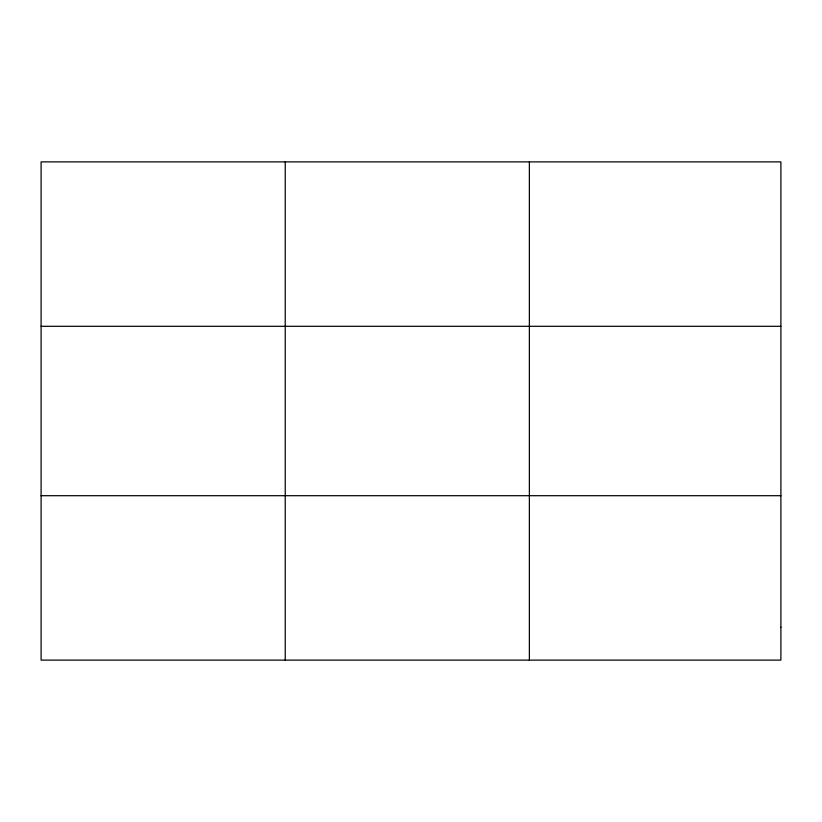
<?xml version="1.0" encoding="UTF-8"?>
<svg xmlns="http://www.w3.org/2000/svg" width="822" height="822" viewBox="0 0 822 822"><rect width="100%" height="100%" fill="white"/><g stroke="black" fill="none" stroke-linecap="round" stroke-linejoin="round"><path stroke-width="1.23" d="M285.234 161.883L285.234 660.117M529.368 161.883L529.368 660.117M41.1 326.303L780.9 326.303M41.1 495.697L780.9 495.697M780.9 627.227L780.9 660.117L41.1 660.117L41.1 161.883L780.9 161.883L780.9 627.227"/></g></svg>
